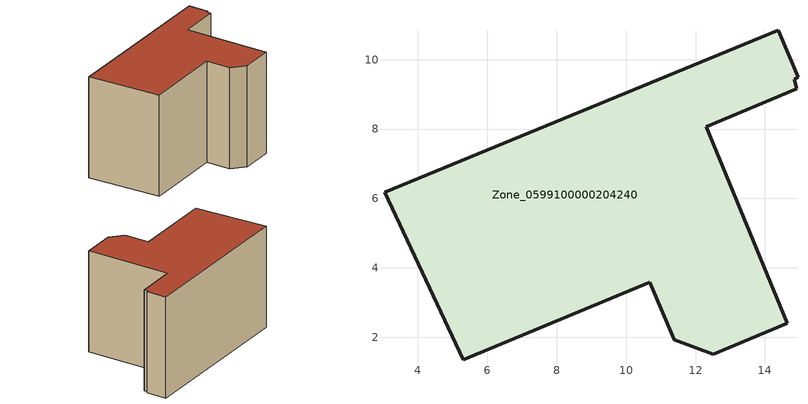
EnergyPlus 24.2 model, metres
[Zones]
Zone_0599100000204240
 floor ground (C_G): 12.51,1.51 11.38,1.93 10.69,3.59 5.31,1.35 3.04,6.17 14.39,10.85 14.95,9.49 14.84,9.43 14.92,9.16 12.31,8.07 14.65,2.41 z0
 wall outside (C_F): 12.51,1.51 14.65,2.41 12.31,8.07 14.92,9.16 14.84,9.43 14.95,9.49 14.39,10.85 3.04,6.17 5.31,1.35 10.69,3.59 11.38,1.93 12.51,1.51 z0:7.45
 roof outside (C_R): 11.38,1.93 12.51,1.51 14.65,2.41 12.31,8.07 14.92,9.16 14.84,9.43 14.95,9.49 14.39,10.85 3.04,6.17 5.31,1.35 10.69,3.59 z7.45
[BUILDING]
Pand.0599100000204240: North Axis=0; Terrain=City; Loads Convergence Tolerance Value=0.04; Temperature Convergence Tolerance Value=0.4; Solar Distribution=FullExterior; Maximum Number of Warmup Days=25; Minimum Number of Warmup Days=1
[Site:Location]
Rotterdam.The.Hague.AP_ZH_NLD Design_Conditions: Latitude=51.96; Longitude=4.45; Time Zone=1; Elevation=-4.5
[SITE:GROUNDTEMPERATURE:BUILDINGSURFACE]
18, 18, 18, 18, 18, 18, 18, 18, 18, 18, 18, 18
[MATERIAL] Thermal Absorptance=0.9; Solar Absorptance=0.7; Visible Absorptance=0.7
Name | Roughness | Thickness | Conductivity | Density | Specific Heat
G.TC.1975-1991 | MediumSmooth | 0.15 | 0.288461 | 540 | 1210
F.TC.1975-1991 | Rough | 0.3 | 0.230769 | 1920 | 840
R.TC.1975-1991 | MediumRough | 0.2 | 0.153846 | 1500 | 1000
[CONSTRUCTION]
C_G: G.TC.1975-1991
C_F: F.TC.1975-1991
C_R: R.TC.1975-1991
[ZONE]
Zone_0599100000204240: Type=1; Multiplier=1; Ceiling Height=Autocalculate; Volume=Autocalculate; Floor Area=autocalculate; Part of Total Floor Area=Yes
[ZONEINFILTRATION:DESIGNFLOWRATE]
Infil_Zone_0599100000204240: Zone or ZoneList or Space or SpaceList=Zone_0599100000204240; Schedule=AlwaysOn; Design Flow Rate Calculation Method=Flow/Area; Flow Rate per Floor Area=0.003; Constant Term Coefficient=1; Temperature Term Coefficient=0; Velocity Term Coefficient=0; Velocity Squared Term Coefficient=0
[HVACTEMPLATE:ZONE:IDEALLOADSAIRSYSTEM]
Zone_0599100000204240: Maximum Heating Supply Air Temperature=50; Minimum Cooling Supply Air Temperature=13; Maximum Heating Supply Air Humidity Ratio=0.0156; Minimum Cooling Supply Air Humidity Ratio=0.0077; Heating Limit=NoLimit; Cooling Limit=NoLimit; Dehumidification Control Type=ConstantSensibleHeatRatio; Cooling Sensible Heat Ratio=0.7; Dehumidification Setpoint=60; Humidification Control Type=None; Humidification Setpoint=30; Outdoor Air Method=None; Outdoor Air Flow Rate per Person=0.00944; Outdoor Air Flow Rate per Zone Floor Area=0; Outdoor Air Flow Rate per Zone=0; Demand Controlled Ventilation Type=None; Outdoor Air Economizer Type=NoEconomizer; Heat Recovery Type=None; Sensible Heat Recovery Effectiveness=0.7; Latent Heat Recovery Effectiveness=0.65
[ZONECONTROL:THERMOSTAT]
ThermostatControl_Zone_0599100000204240: Zone or ZoneList=Zone_0599100000204240; Control Type Schedule=DualSetpointControlType; Control 1=Thermostat_Zone_0599100000204240; Temperature Difference Between Cutout And Setpoint=0
[THERMOSTATSETPOINT:DUALSETPOINT]
Thermostat_Zone_0599100000204240: Heating Setpoint Temperature Schedule=HeatingSetpoint_Zone_0599100000204240; Cooling Setpoint Temperature Schedule=CoolingSetpoint_Zone_0599100000204240
[SCHEDULE:COMPACT]
HeatingSetpoint_Zone_0599100000204240: Through: 12/31, For: AllDays, Until: 24:00, 21
CoolingSetpoint_Zone_0599100000204240: Through: 12/31, For: AllDays, Until: 24:00, 24
DualSetpointControlType: Through: 12/31, For: AllDays, Until: 24:00, 4
AlwaysOn: Through: 12/31, For: AllDays, Until: 24:00, 1
